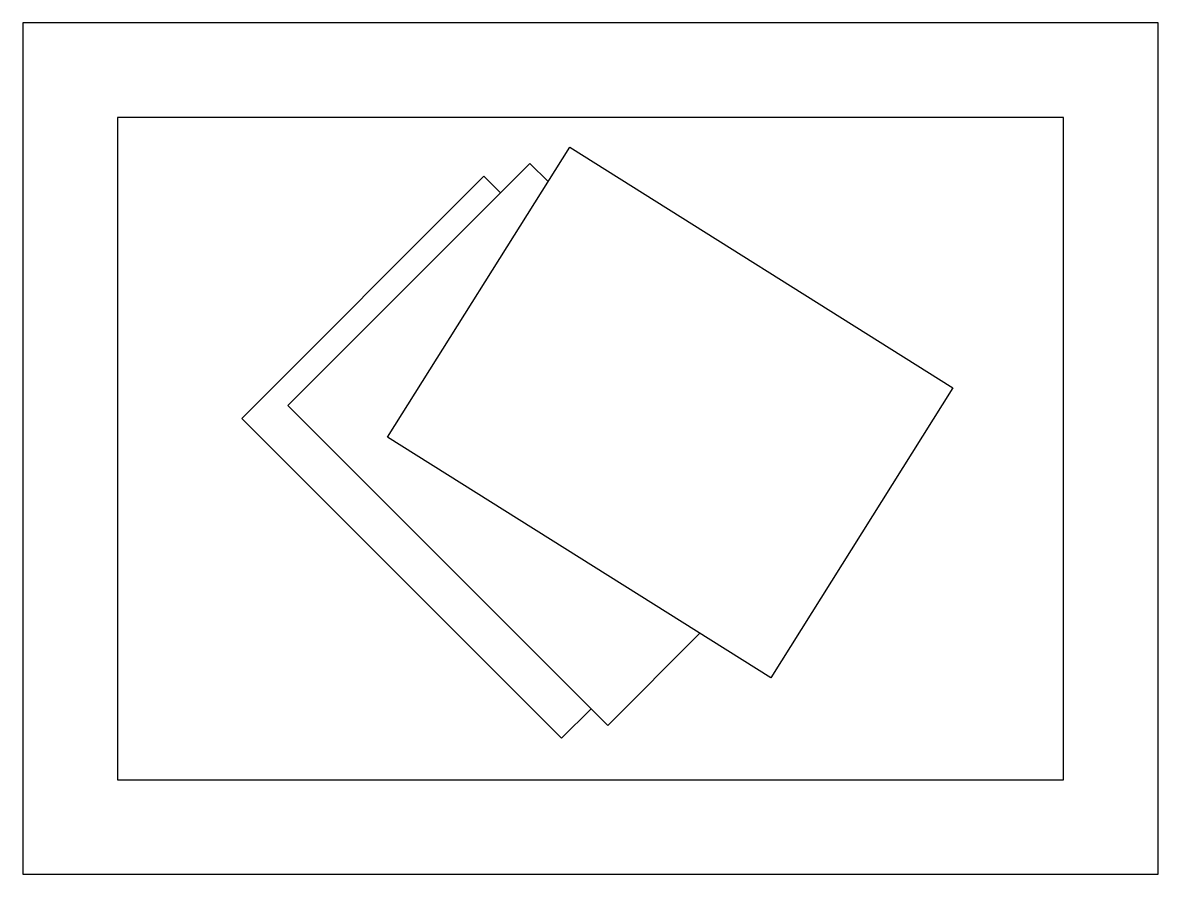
# Model space of a CAD drawing. Header units: millimetres. Extents: x -877.321 to -876.721, y 2634.357 to 2634.807.
import ezdxf

# ---------------------------------------------------------------- set-up
doc = ezdxf.new("R2010")
doc.units = ezdxf.units.MM
doc.header["$LTSCALE"] = 10
doc.layers.add('Móveis_mesas', color=2, linetype='Continuous')

msp = doc.modelspace()

# ---------------------------------------------------------------- linework, layer by layer
at = {"layer": 'Móveis_mesas'}
msp.add_lwpolyline([(-877.32104, 2634.35682), (-876.72104, 2634.35682), (-876.72104, 2634.80682), (-877.32104, 2634.80682)], close=True, dxfattribs=at)
at = {"layer": 'Móveis_mesas', "color": 1}
msp.add_lwpolyline([(-877.27104, 2634.40682), (-876.77104, 2634.40682), (-876.77104, 2634.75682), (-877.27104, 2634.75682)], close=True, dxfattribs=at)
for points in [[(-876.82952, 2634.6139), (-876.92578, 2634.46065), (-877.12822, 2634.58781), (-877.03196, 2634.74105), (-876.82952, 2634.6139)], [(-877.04338, 2634.72287), (-877.05302, 2634.73251), (-877.18099, 2634.60455), (-877.01195, 2634.43551), (-876.96326, 2634.4842)], [(-877.02071, 2634.44427), (-877.0363, 2634.42868), (-877.20534, 2634.59772), (-877.07737, 2634.72569), (-877.06861, 2634.71692)]]:
    msp.add_lwpolyline(points, dxfattribs=at)

doc.saveas('drawing.dxf')
